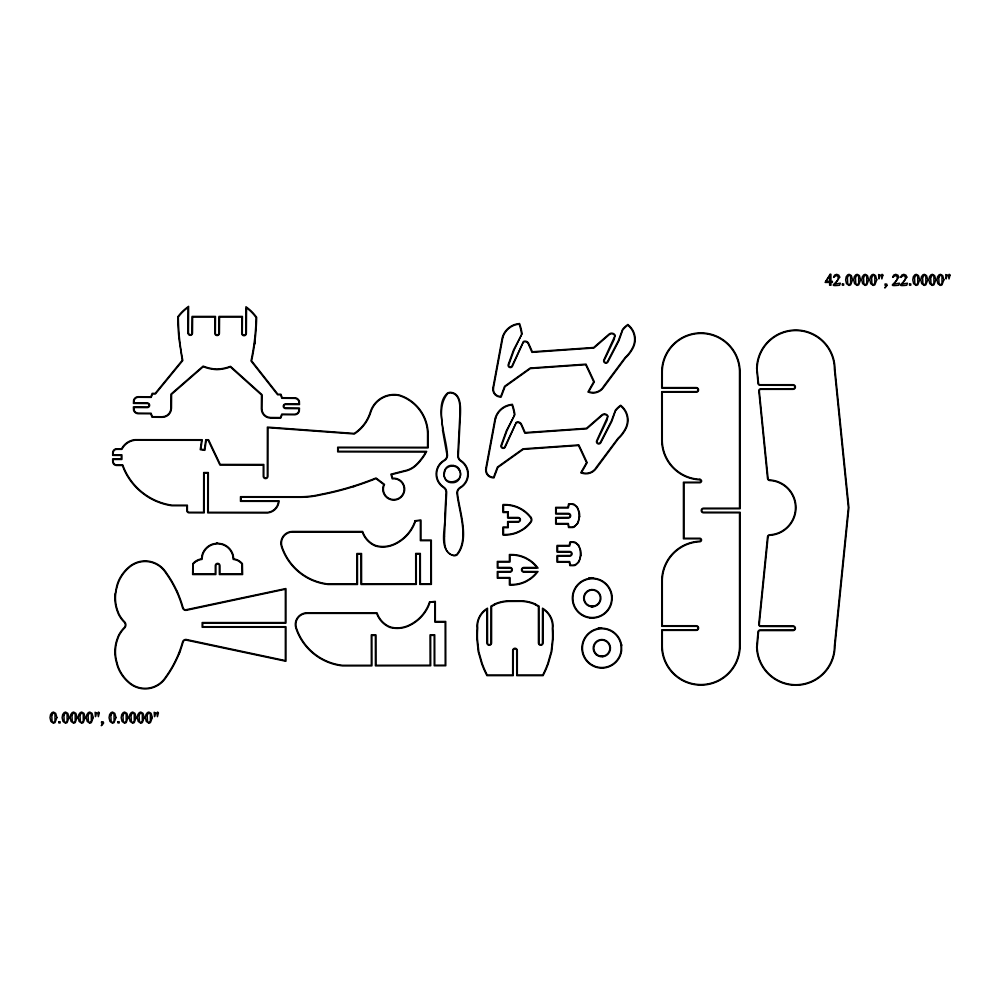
<?xml version="1.0" encoding="UTF-8"?>
<svg xmlns="http://www.w3.org/2000/svg" width="1000" height="1000" viewBox="0 0 1000 1000"><rect width="100%" height="100%" fill="white"/><g stroke="black" fill="none" stroke-linecap="round" stroke-linejoin="round"><path stroke-width="1.5" d="M187.85 333L188.025 307.488A42.912 42.912 0 0 0 178.35 317A229.312 229.312 0 0 0 182.838 360.5L155.45 393.95L152.587 393.938L151.175 397.388L138.65 397.3A4.363 4.363 0 0 0 134.025 400.863L134.012 402.85L147.325 402.938A2.338 2.338 0 0 1 149.637 405.288A2.338 2.338 0 0 1 147.287 407.6L133.988 407.512L133.975 409.5A4.363 4.363 0 0 0 138.537 413.125L151.075 413.212L152.425 416.675L162.213 416.737A8.637 8.637 0 0 0 170.9 408.162L171 394.062L203.137 366.075A40.75 40.75 0 0 0 216.85 369.05A40.75 40.75 0 0 0 230.487 366.312L262.062 394.688L261.962 408.787A8.637 8.637 0 0 0 270.538 417.488L280.338 417.562L281.75 414.113L294.25 414.2A4.363 4.363 0 0 0 298.875 410.637L298.888 408.65L285.587 408.562A2.338 2.338 0 0 1 283.263 406.213A2.338 2.338 0 0 1 285.613 403.888L298.925 403.988L298.938 402A4.363 4.363 0 0 0 294.363 398.375L281.85 398.288L280.5 394.825L277.613 394.8L251 360.975A229.3 229.3 0 0 0 256.075 317.538A42.9 42.9 0 0 0 246.55 307.9L246.375 333.4A2.338 2.338 0 0 1 244.025 335.725A2.338 2.338 0 0 1 241.713 333.375L241.825 317L219.55 317L219.438 333.212A2.338 2.338 0 0 1 217.087 335.538A2.338 2.338 0 0 1 214.775 333.188L214.887 317L192.625 317L192.512 333.025A2.225 2.225 0 0 1 190.325 335.35A2.225 2.225 0 0 1 188.062 333.1M179.662 652.588L177.537 657.537A111 111 0 0 1 166.088 677.4A24.825 24.825 0 0 1 128.2 682.225A38.363 38.363 0 0 1 120.7 673.188A33.237 33.237 0 0 1 116.512 662.887A37.938 37.938 0 0 1 115.188 656.7L115.037 648.238A38.025 38.025 0 0 1 117.487 637.975A23.062 23.062 0 0 1 119.725 633.275A30.488 30.488 0 0 1 123.812 627.987L124.062 627.762A4.025 4.025 0 0 0 125.288 624.913A4.025 4.025 0 0 0 124.062 622.062L123.812 621.838A30.488 30.488 0 0 1 119.725 616.538A23.062 23.062 0 0 1 117.487 611.838A38.025 38.025 0 0 1 114.9 599.462L114.862 596.2M756.637 368.188L758 383.612A2.125 2.125 0 0 0 759.8 385.262L793.525 385.337A1.75 1.75 0 0 1 793.525 388.713L760.562 388.8A2.138 2.138 0 0 0 758.763 390.525L767.513 478.512A2.312 2.312 0 0 0 769.4 480.487L769.638 480.513A27.175 27.175 0 0 1 795.438 507.638A27.175 27.175 0 0 1 769.638 534.788L769.412 534.8A2.312 2.312 0 0 0 767.513 536.775L758.725 624.45A2.138 2.138 0 0 0 760.562 626.475L793.525 626.562A1.75 1.75 0 0 1 793.525 629.938L759.8 630.013A2.125 2.125 0 0 0 758 631.663L756.637 647.087M114.875 597.35L115.025 594.075M444.1 475.588L444.812 470.9M114.975 595.225L116.512 586.938A33.237 33.237 0 0 1 120.7 576.625A38.363 38.363 0 0 1 128.2 567.587A24.825 24.825 0 0 1 166.088 572.425M188.45 333.225L188.612 306.337L186.762 307.7A43.487 43.487 0 0 0 178.575 315.738L177.763 316.812L177.825 320.662A229.887 229.887 0 0 0 178.975 338.925L182.213 360.35L155.175 393.375L152.2 393.35L150.787 396.8L138.088 396.7A4.938 4.938 0 0 0 133.6 400.163L133.425 403.425L147.55 403.537A1.75 1.75 0 0 1 147.525 407L133.4 406.925L133.537 410.188A4.95 4.95 0 0 0 137.975 413.713L150.675 413.787L152.025 417.25L162.225 417.325A9.213 9.213 0 0 0 171.488 408.188L171.588 394.325L203.263 366.737L204.025 367.05A41.363 41.363 0 0 0 216.85 369.637A41.363 41.363 0 0 0 229.6 367.262L230.362 366.987L261.475 394.95L261.375 408.8A9.213 9.213 0 0 0 270.525 418.075L280.725 418.137L282.137 414.7L294.812 414.787A4.95 4.95 0 0 0 299.3 411.325L299.475 408.075L285.363 407.962A1.75 1.75 0 0 1 285.387 404.487L299.5 404.575L299.375 401.312A4.938 4.938 0 0 0 294.938 397.788L282.25 397.7L280.9 394.237L277.9 394.212L251.625 360.825L252.312 357.512A229.838 229.838 0 0 0 254.7 343.075L255.025 340.775M254.6 344.237L254.975 341.938M453.475 465.525C441.662 463.275 440.337 483.125 452.137 482.7C462.762 483.325 463.587 466.312 453.338 465.5M444.162 474.425C444.525 487.537 466.062 481.287 459.125 469.95M178.837 654.525L180.463 650.4M444.712 471.1C446.675 465.35 455.262 464.275 458.65 469.237M196.65 561.163L198.3 560.337A15.2 15.2 0 0 1 202.013 559.4L202.562 555.363A15.588 15.588 0 0 1 232.662 555.363L233.2 559.4A10.512 10.512 0 0 1 233.637 559.462A16.125 16.125 0 0 1 237.25 560.462A10.213 10.213 0 0 1 238.25 560.962L238.9 561.362A15.263 15.263 0 0 1 242 564.062L242.025 573.962L219.95 573.962L219.95 565.688A2.338 2.338 0 0 0 217.613 563.35A2.338 2.338 0 0 0 215.275 565.688L215.275 573.962L193.2 573.962L193.2 564.062M494.45 604.288L491 606.062L490.938 643.388A1.75 1.75 0 0 1 487.562 643.388L487.5 608.162C480.487 612.125 476.1 620.487 477.062 628.663A104.812 104.812 0 0 0 476.887 639.113L478.212 651.65L481.675 663.75A104.8 104.8 0 0 0 485.75 673.337L486.912 675.638L513.237 675.638L513.3 650.113A1.75 1.75 0 0 1 516.675 650.113L516.737 675.638L543.062 675.638L543.888 674.038A102.875 102.875 0 0 0 548.288 663.737L551.763 651.65L553.1 639.113A102.888 102.888 0 0 0 552.863 627.888C553.987 619.7 549 612.038 542.5 608.162L542.438 643.388A1.75 1.75 0 0 1 539.062 643.388L539 606.062L535.538 604.288M494.712 604.812L491.587 606.413L491.587 642.938A2.338 2.338 0 0 1 489.25 645.263A2.338 2.338 0 0 1 486.912 642.938L486.912 609.325C480.775 612.925 476.788 620.65 477.7 627.938A102.3 102.3 0 0 0 477.475 639.087L478.787 651.538L482.225 663.55A104.213 104.213 0 0 0 486.275 673.088L487.262 675.05L512.663 675.05L512.663 650.562A2.338 2.338 0 0 1 514.987 648.238A2.338 2.338 0 0 1 517.325 650.562L517.325 675.05L542.712 675.05L543.713 673.088A104.213 104.213 0 0 0 547.75 663.538L551.188 651.538L552.513 639.087A104.225 104.225 0 0 0 552.337 628.7C553.325 620.962 549.325 612.95 543.088 609.325L543.088 642.938A2.338 2.338 0 0 1 540.75 645.263A2.338 2.338 0 0 1 538.413 642.938L538.413 606.413L535.288 604.812M353.462 486.675L358.075 485.188A299.575 299.575 0 0 0 371.75 480.3L375.95 478.638L383.8 484.588L383.1 486.388A10.975 10.975 0 0 0 391.6 499.925A10.975 10.975 0 0 0 404.613 490.65A10.975 10.975 0 0 0 394.588 478.2L392.675 478.263L391.625 474.613L404.55 471.325A23.1 23.1 0 0 0 417.25 464.338A31.762 31.762 0 0 0 421.037 460.037A41.537 41.537 0 0 0 425.875 452.925L426.7 451.375L338.275 451.287L338.275 447.788L428.125 447.875L428.137 435.763A41.262 41.262 0 0 0 399.425 395.062A24.95 24.95 0 0 0 370.138 412.375A39.487 39.487 0 0 1 355.887 432.238L354.188 433.413L267.375 427.088L267.312 476.512A1.75 1.75 0 0 1 263.837 476.512L263.837 464.462L220.25 464.425L208.55 439.725L205.763 439.712L204.35 449.675L200.888 449.188L202.225 439.712L134.85 439.663A17.163 17.163 0 0 0 122.05 447.863L121.55 448.787L116.188 448.812A4.037 4.037 0 0 0 112.7 452.287L112.662 455.387L121.3 455.4L121.3 458.9L112.662 458.888L112.688 461.987A4.037 4.037 0 0 0 116.175 465.462L122.375 465.5L124.338 470.312A62.25 62.25 0 0 0 141.375 492.3L145.875 495.662A62.287 62.287 0 0 0 171.838 505.737L186.812 505.75L186.825 510.838A2.312 2.312 0 0 0 188.812 512.825L204.213 512.863L204.25 473.125L207.75 473.125L207.712 512.863L267.925 512.925A12.75 12.75 0 0 0 278.825 502.863L279.125 500.8L241.062 500.763L241.062 497.262L300.688 497.325A87.65 87.65 0 0 0 320.625 494.925A299.575 299.575 0 0 0 348.837 488.075L354.588 486.325M217.613 543.225L213.425 543.775A16.175 16.175 0 0 0 201.988 555.212L201.488 558.888A16.988 16.988 0 0 0 198.088 559.8L196 560.875A16.363 16.363 0 0 0 192.825 563.625L192.613 574.55L215.863 574.55L215.925 565.237A1.75 1.75 0 0 1 219.3 565.237L219.363 574.55L242.613 574.55L242.4 563.612A16.363 16.363 0 0 0 239.213 560.887L238.525 560.462A10.788 10.788 0 0 0 237.475 559.938A16.725 16.725 0 0 0 233.713 558.9L233.238 555.212A16.175 16.175 0 0 0 221.8 543.775L216.462 543.075M600.612 656.325L603.413 656.05A8.062 8.062 0 0 0 604.338 640.5L601.975 639.625M592.263 618.1A19.963 19.963 0 0 0 611.538 603.312L612.225 598.15A19.963 19.963 0 0 0 592.263 578.188L589.663 578.362A19.963 19.963 0 0 0 587.1 617.425L590.8 618.162M601.838 628.188L599.225 628.362A19.963 19.963 0 0 0 599.225 667.938L603 668.188M601.838 668.112L604.438 667.938A19.963 19.963 0 0 0 621.625 650.763L621.55 644.425M508.2 600.862L521.8 600.862M589.95 590.013L593.55 590.188M588.625 577.95L592.263 578.188M591.213 606.125L592.25 606.2A8.062 8.062 0 0 0 594.275 590.337L591.275 589.663M589.663 617.938L593.425 618.188M598.2 627.95L604.438 628.362A19.963 19.963 0 0 1 621.625 645.55M600.775 656.137L601.825 656.2M599.637 639.85L601.962 640.075M591.3 577.65L593.587 578.1M593.488 606.587L589.175 605.588A8.062 8.062 0 0 1 592.263 590.087M602.938 656.562L598.75 655.588A8.062 8.062 0 0 1 602.85 640.163L604.163 640.425M589.975 605.988L592.075 607.013M458.525 469.062L459.263 470.188M177.537 592.275L176.163 589.3A111 111 0 0 0 166.088 572.425M177.087 591.213L178.837 595.288A111 111 0 0 1 183.088 607.675L183.212 608.038A2.875 2.875 0 0 0 185.738 609.788L285.912 588.538L285.912 623.125L202.75 623.125L202.75 626.688L285.912 626.688L285.912 661.287L185.738 640.025A2.875 2.875 0 0 0 183.212 641.787L183.088 642.15A110.812 110.812 0 0 1 180.037 651.475M442.725 431.262L446.825 454.175A5.613 5.613 0 0 1 444.625 459.837L441.9 461.712A16.087 16.087 0 0 0 441.337 485.925L443.913 487.887A5.625 5.625 0 0 1 446.075 492.65L444.875 513.812C446.062 527.175 437.175 550.388 453.85 555.825A7.262 7.262 0 0 0 456.925 555.1C470.2 539.8 459.712 512.413 457.6 493.95A5.625 5.625 0 0 1 459.787 488.3L462.525 486.413A16.087 16.087 0 0 0 463.075 462.2L460.513 460.25A5.625 5.625 0 0 1 458.35 455.487L460.462 414.225C460.7 406.413 461.025 393.15 450.562 392.3A7.262 7.262 0 0 0 447.488 393.038C437.05 402.312 442.375 418.938 442.725 431.262L442.575 430.125M114.763 652.5L114.862 653.538M114.775 650.125L114.975 654.587M740.088 373L740.1 508.75L703.112 508.812A1.75 1.75 0 0 0 703.112 512.188L740.1 512.238L740.125 646.9A39.2 39.2 0 0 1 699.975 685.113A39.2 39.2 0 0 1 661.737 645L661.737 629.8L696.7 629.738A1.75 1.75 0 0 0 696.7 626.362L661.737 626.3L661.737 580.325A39.787 39.787 0 0 1 699.812 541.175L700.95 540.013L699.95 538.825L683.425 538.812L683.425 482.188L699.938 482.175L700.938 481.025L699.8 479.862A39.787 39.787 0 0 1 661.725 440.725L661.7 391.662L696.663 391.6A1.75 1.75 0 0 0 696.663 388.225L661.7 388.162L661.737 371.075A39.175 39.175 0 0 1 701.862 332.887A39.175 39.175 0 0 1 740.075 373M701.525 481L701.525 481.037A1.725 1.725 0 0 1 699.788 482.762L684 482.775L684 538.237L699.8 538.237A1.725 1.725 0 0 1 701.525 540A1.725 1.725 0 0 1 699.875 541.763A39.225 39.225 0 0 0 662.312 580.35L662.325 625.725L696.25 625.712A2.338 2.338 0 0 1 698.587 628.05A2.338 2.338 0 0 1 696.25 630.375L662.325 630.388L662.325 644.987A38.625 38.625 0 0 0 699.987 684.538A38.625 38.625 0 0 0 739.538 646.875L739.525 512.825L703.562 512.837A2.338 2.338 0 0 1 701.225 510.5A2.338 2.338 0 0 1 703.562 508.162L739.525 508.162L739.5 373.013A38.6 38.6 0 0 0 701.85 333.475A38.6 38.6 0 0 0 662.312 371.112L662.288 387.587L696.213 387.575A2.338 2.338 0 0 1 698.55 389.913A2.338 2.338 0 0 1 696.213 392.25L662.288 392.25L662.288 440.7A39.225 39.225 0 0 0 699.862 479.275M193.212 564.075A15.062 15.062 0 0 1 196.663 561.188M254.7 343.075A229.887 229.887 0 0 0 256.55 321.213L256.663 317.35L255.863 316.275A43.487 43.487 0 0 0 247.812 308.113L245.975 306.737L245.775 333.625A1.75 1.75 0 0 1 242.3 333.6L242.413 316.413L218.975 316.413L218.837 333.438A1.75 1.75 0 0 1 215.362 333.413L215.475 316.413L192.05 316.413L191.925 333.288A1.65 1.65 0 0 1 188.65 333.325M494.375 604.1A38.413 38.413 0 0 1 508.2 600.812M521.8 600.812A38.413 38.413 0 0 1 535.625 604.1M535.375 604.625A37.825 37.825 0 0 0 521.763 601.388L508.237 601.438A37.825 37.825 0 0 0 494.625 604.625M531 517.35A32.462 32.462 0 0 0 521.675 509.05L519.475 507.863A32.462 32.462 0 0 0 504.913 504.538L502.962 504.538L502.962 512.537L507.612 512.475L507.612 518.038L518.525 518.1A1.75 1.75 0 0 1 518.525 521.475L507.612 521.538L507.612 527.112L502.962 527.038L502.962 535.05L504.938 535.05A32.113 32.113 0 0 0 519.5 531.75L523.825 529.188A32.15 32.15 0 0 0 531.013 522.212A4.037 4.037 0 0 0 531.013 517.362M699.862 479.312A1.725 1.725 0 0 1 701.525 481.075M756.65 368.188A39.162 39.162 0 0 1 796.263 330A39.162 39.162 0 0 1 834.975 369.1L848.913 507.638L834.987 646.175A39.162 39.162 0 0 1 796.263 685.275A39.162 39.162 0 0 1 756.65 647.087M113.25 459.475L113.238 461.463A3.45 3.45 0 0 0 116.7 464.913L122.762 464.925A61.662 61.662 0 0 0 171.9 505.163L187.4 505.163L187.387 510.538A1.725 1.725 0 0 0 189.112 512.263L203.625 512.275L203.675 472.537L208.337 472.537L208.3 512.288L267.875 512.35A12.163 12.163 0 0 0 278.45 501.388L240.475 501.35L240.487 496.675L300.688 496.737A87.1 87.1 0 0 0 320.5 494.363A299 299 0 0 0 376.037 477.975L384.5 484.387A10.4 10.4 0 0 0 390.962 499.162A10.4 10.4 0 0 0 404.113 489.8A10.4 10.4 0 0 0 392.238 478.862L390.887 474.2L404.412 470.75A22.562 22.562 0 0 0 416.85 463.925A31.275 31.275 0 0 0 420.588 459.675A41.013 41.013 0 0 0 425.725 451.962L337.688 451.875L337.688 447.2L427.537 447.3L427.55 435.775A40.675 40.675 0 0 0 399.275 395.625A24.362 24.362 0 0 0 370.7 412.575A40.05 40.05 0 0 1 354.35 434L267.962 427.713L267.913 476.287A2.338 2.338 0 0 1 265.575 478.612A2.338 2.338 0 0 1 263.238 476.275L263.25 465.05L219.887 465L208.175 440.3L206.275 440.3L204.85 450.337L200.238 449.675L201.562 440.3L134.9 440.25A16.575 16.575 0 0 0 121.9 449.375L116.713 449.363A3.45 3.45 0 0 0 113.25 452.812L113.25 454.8L121.888 454.812L121.888 459.475L113.25 459.475M509.4 578.138L509.4 585.05L511.375 585.05A32.113 32.113 0 0 0 525.788 581.825L530.075 579.312A32.138 32.138 0 0 0 535.662 574.388L538.025 571.538L523.387 571.475A1.75 1.75 0 0 1 523.387 568.112L538.062 568.038L535.675 565.2A32.462 32.462 0 0 0 530.062 560.288L525.775 557.775A32.462 32.462 0 0 0 511.362 554.525L509.4 554.525L509.4 561.413L497.312 561.413L497.312 568.025L510.438 568.088A1.75 1.75 0 0 1 510.438 571.462L497.312 571.525L497.312 578.138L509.4 578.138M757.188 369.738L758.538 383.3A1.538 1.538 0 0 0 760.062 384.7L793.075 384.688A2.338 2.338 0 0 1 795.413 387.025A2.338 2.338 0 0 1 793.075 389.35L760.863 389.363A1.55 1.55 0 0 0 759.312 390.85L768.088 478.425A1.725 1.725 0 0 0 769.712 479.938A27.75 27.75 0 0 1 796.012 507.638A27.75 27.75 0 0 1 769.725 535.35A1.725 1.725 0 0 0 768.075 537.075L759.312 624.212A1.55 1.55 0 0 0 760.863 625.913L793.075 625.925A2.338 2.338 0 0 1 795.413 628.25A2.338 2.338 0 0 1 793.075 630.588L760.062 630.575A1.538 1.538 0 0 0 758.538 631.975L757.225 647.025A38.6 38.6 0 0 0 796.263 684.7A38.6 38.6 0 0 0 834.4 646.112L848.325 507.638L834.4 369.162A38.6 38.6 0 0 0 796.263 330.575A38.6 38.6 0 0 0 757.225 368.25L757.188 369.738M444.5 536.163C444.35 543.112 444.675 554.637 453.837 555.25A6.688 6.688 0 0 0 456.662 554.575C469.4 539.225 459.137 512.35 457.025 494.05A6.2 6.2 0 0 1 459.988 487.475A15.5 15.5 0 0 0 460.6 461.025A6.2 6.2 0 0 1 457.762 455.462L459.875 414.2C460.025 406.712 460.625 393.825 450.575 392.887A6.688 6.688 0 0 0 447.75 393.562C434.45 409.513 446.2 435.763 447.4 454.075A6.2 6.2 0 0 1 444.438 460.65A15.5 15.5 0 0 0 443.825 487.113A6.2 6.2 0 0 1 446.65 492.675L444.5 536.163M579.625 516.55L578.112 523.025L574.2 527.125A5.425 5.425 0 0 1 572.137 527.525L568.562 527.525L567.875 524.075L555.675 524.075L555.675 517.463L568.8 517.4A1.75 1.75 0 0 0 568.8 514.025L555.675 513.962L555.675 507.35L567.875 507.35L568.562 503.9L572.137 503.9A5.425 5.425 0 0 1 574.188 504.3L577.35 507.05L579.325 512.263A19.112 19.112 0 0 1 579.625 516.55M51.75 715.15L52.088 721.513L53.425 722.688L55.012 721.025L54.988 714.15L53.475 712.613L51.75 715.15M63.863 715.15L64.2 721.513L65.537 722.688L67.112 721.025L67.1 714.15L65.588 712.613L63.863 715.15M71.938 715.15L72.275 721.513L73.612 722.688L75.188 721.025L75.175 714.15L73.662 712.613L71.938 715.15M80.013 715.15L80.35 721.513L81.688 722.688L83.263 721.025L83.25 714.15L81.737 712.613L80.013 715.15M88.075 715.15L88.425 721.513L89.763 722.688L91.337 721.025L91.325 714.15L89.812 712.613L88.075 715.15M110.812 715.15L111.163 721.513L112.5 722.688L114.075 721.025L114.062 714.15L112.55 712.613L110.812 715.15M122.925 715.15L123.263 721.513L124.612 722.688L126.188 721.025L126.175 714.15L124.65 712.613L122.925 715.15M131 715.15L131.337 721.513L132.675 722.688L134.262 721.025L134.238 714.15L132.725 712.613L131 715.15M139.075 715.15L139.412 721.513L140.75 722.688L142.338 721.025L142.312 714.15L140.8 712.613L139.075 715.15M147.15 715.15L147.487 721.513L148.825 722.688L150.4 721.025L150.387 714.15L148.875 712.613L147.15 715.15M847.375 277.4L847.725 283.762L849.062 284.938L850.638 283.275L850.625 276.4L849.112 274.862L847.375 277.4M855.45 277.4L855.788 283.762L857.138 284.938L858.713 283.275L858.688 276.4L857.175 274.862L855.45 277.4M863.525 277.4L863.863 283.762L865.2 284.938L866.787 283.275L866.762 276.4L865.25 274.862L863.525 277.4M871.6 277.4L871.938 283.762L873.275 284.938L874.85 283.275L874.837 276.4L873.325 274.862L871.6 277.4M914.525 277.4L914.862 283.762L916.2 284.938L917.775 283.275L917.763 276.4L916.25 274.862L914.525 277.4M922.6 277.4L922.938 283.762L924.275 284.938L925.85 283.275L925.837 276.4L924.325 274.862L922.6 277.4M930.662 277.4L931.012 283.762L932.35 284.938L933.925 283.275L933.913 276.4L932.4 274.862L930.662 277.4M938.737 277.4L939.075 283.762L940.425 284.938L942 283.275L941.988 276.4L940.462 274.862L938.737 277.4M99.338 712.913L98.362 716.663L97.75 713.012L98.55 712.062L99.338 712.913M158.412 712.913L157.425 716.663L156.812 713.012L157.613 712.062L158.412 712.913M882.862 275.163L881.875 278.913L881.263 275.262L882.075 274.312L882.862 275.163M950 275.163L949.025 278.913L948.413 275.262L949.212 274.312L950 275.163M580.913 555.5L579.1 561.8L575.538 565.212A5.425 5.425 0 0 1 573.488 565.612L569.913 565.612L569.225 562.15L557.025 562.15L557.025 555.55L570.15 555.487A1.75 1.75 0 0 0 570.15 552.112L557.025 552.05L557.025 545.438L569.225 545.438L569.913 541.987L573.488 541.987A5.425 5.425 0 0 1 575.538 542.388L578.7 545.138L580.675 550.35A19.15 19.15 0 0 1 580.913 555.5M96.45 712.913L95.475 716.663L95.075 712.288L96.45 712.913M155.512 712.913L154.55 716.663L154.15 712.288L155.512 712.913M879.963 275.163L879 278.913L878.6 274.538L879.963 275.163M947.113 275.163L946.137 278.913L945.738 274.538L947.113 275.163M493.013 387.45L492.825 388.587A7.8 7.8 0 0 0 499.562 397L501.138 397.088L505.062 386.662L530.375 368.587L585.688 364.738L593.7 381.812L587.925 391.987L590.025 392.663A12.6 12.6 0 0 0 603.438 387.675L625.638 357.8A31.575 31.575 0 0 0 631.275 351.062A23.15 23.15 0 0 0 632.587 348.888L633.6 346.938A18.637 18.637 0 0 0 629.837 326.262L627.85 324.475L626.975 325.112A23.262 23.262 0 0 0 622.55 329.4L618.387 340.513L607.35 361.85A1.725 1.725 0 0 1 604.312 360.275L614.225 339.425L615.1 335.075A4.037 4.037 0 0 0 609.25 333.925L593.675 347.475L532.362 351.75L528.475 343.038A4.037 4.037 0 0 0 523.5 341.438L512.013 365.9A1.713 1.713 0 0 1 508.7 365.075L514.1 350.075L522.087 333.6A52.862 52.862 0 0 0 520.013 324.837L519.562 323.537L517.2 323.862A19.325 19.325 0 0 0 502.262 337.512L493.013 387.45M485.838 468.25L485.65 469.375A7.8 7.8 0 0 0 492.388 477.8L493.963 477.887L497.887 467.45L523.2 449.387L578.5 445.525L586.525 462.612L580.737 472.788L582.837 473.45A12.6 12.6 0 0 0 596.263 468.475L618.462 438.587A31.575 31.575 0 0 0 624.087 431.85A23.15 23.15 0 0 0 625.413 429.675L626.425 427.725A18.637 18.637 0 0 0 622.663 407.05L620.675 405.262L619.8 405.9A23.262 23.262 0 0 0 615.375 410.188L611.213 421.312L600.175 442.638A1.725 1.725 0 0 1 597.137 441.062L607.05 420.213L607.925 415.875A4.037 4.037 0 0 0 602.075 414.712L586.487 428.263L525.175 432.537L521.3 423.825A4.037 4.037 0 0 0 516.325 422.238L504.825 446.688A1.713 1.713 0 0 1 501.525 445.863L506.925 430.875L514.9 414.387A52.862 52.862 0 0 0 512.825 405.637L512.388 404.325L510.025 404.663A19.325 19.325 0 0 0 495.087 418.3L485.838 468.25M56.913 717.55L55.012 722.6L53.4 723.188L50.862 721.388L50 717.712L50.55 714.562L52.013 712.6L53.487 712.087L55.688 713.337L56.913 717.55M69.025 717.55L67.125 722.6L65.512 723.188L62.975 721.388L62.112 717.712L62.663 714.562L64.125 712.6L65.6 712.087L67.8 713.337L69.025 717.55M77.1 717.55L75.2 722.6L73.587 723.188L71.037 721.388L70.188 717.712L70.738 714.562L72.2 712.6L73.662 712.087L75.875 713.337L77.1 717.55M85.175 717.55L83.263 722.6L81.662 723.188L79.112 721.388L78.263 717.712L78.812 714.562L80.275 712.6L81.737 712.087L83.95 713.337L85.175 717.55M93.25 717.55L91.337 722.6L89.738 723.188L87.188 721.388L86.325 717.712L86.888 714.562L88.35 712.6L89.812 712.087L92.025 713.337L93.25 717.55M115.988 717.55L114.075 722.6L112.475 723.188L109.925 721.388L109.062 717.712L109.625 714.562L111.088 712.6L112.55 712.087L114.763 713.337L115.988 717.55M128.088 717.55L126.188 722.6L124.588 723.188L122.037 721.388L121.175 717.712L121.725 714.562L123.2 712.6L124.663 712.087L126.875 713.337L128.088 717.55M136.163 717.55L134.262 722.6L132.662 723.188L130.113 721.388L129.25 717.712L129.8 714.562L131.275 712.6L132.738 712.087L134.95 713.337L136.163 717.55M144.238 717.55L142.338 722.6L140.725 723.188L138.188 721.388L137.325 717.712L137.875 714.562L139.338 712.6L140.812 712.087L143.012 713.337L144.238 717.55M152.312 717.55L150.412 722.6L148.8 723.188L146.263 721.388L145.4 717.712L145.95 714.562L147.413 712.6L148.887 712.087L151.088 713.337L152.312 717.55M852.55 279.8L850.638 284.85L849.038 285.438L846.488 283.637L845.625 279.962L846.188 276.812L847.65 274.85L849.112 274.337L851.325 275.587L852.55 279.8M860.612 279.8L858.713 284.85L857.113 285.438L854.562 283.637L853.7 279.962L854.25 276.812L855.725 274.85L857.188 274.337L859.4 275.587L860.612 279.8M868.688 279.8L866.787 284.85L865.188 285.438L862.638 283.637L861.775 279.962L862.325 276.812L863.8 274.85L865.263 274.337L867.463 275.587L868.688 279.8M876.762 279.8L874.862 284.85L873.25 285.438L870.713 283.637L869.85 279.962L870.4 276.812L871.862 274.85L873.337 274.337L875.537 275.587L876.762 279.8M919.688 279.8L917.788 284.85L916.175 285.438L913.625 283.637L912.775 279.962L913.325 276.812L914.788 274.85L916.25 274.337L918.462 275.587L919.688 279.8M927.763 279.8L925.85 284.85L924.25 285.438L921.7 283.637L920.85 279.962L921.4 276.812L922.862 274.85L924.325 274.337L926.538 275.587L927.763 279.8M935.837 279.8L933.925 284.85L932.325 285.438L929.775 283.637L928.913 279.962L929.475 276.812L930.938 274.85L932.4 274.337L934.613 275.587L935.837 279.8M943.9 279.8L942 284.85L940.4 285.438L937.85 283.637L936.988 279.962L937.537 276.812L939.013 274.85L940.475 274.337L942.688 275.587L943.9 279.8M502.825 337.65L493.587 387.55A7.212 7.212 0 0 0 500.737 396.488L504.575 386.287L530.175 368.025L586.038 364.125L594.362 381.838L588.775 391.65A12.012 12.012 0 0 0 603.725 386.112L625.2 357.4A31.137 31.137 0 0 0 630.788 350.75A22.613 22.613 0 0 0 632.075 348.612A18.05 18.05 0 0 0 627.812 325.225A22.675 22.675 0 0 0 622.638 330.238L618.925 340.75L607.987 361.912A2.312 2.312 0 0 1 604.875 362.912A2.312 2.312 0 0 1 603.888 359.787L614.862 335.9A3.45 3.45 0 0 0 609.163 334.775L593.9 348.038L531.987 352.362L528.212 343.775A3.462 3.462 0 0 0 523.288 342.2L512.65 365.812A2.3 2.3 0 0 1 509.85 367.512A2.3 2.3 0 0 1 508.175 364.688L513.562 349.837L521.638 334.575A52.275 52.275 0 0 0 519.175 324.175A18.725 18.725 0 0 0 502.825 337.65M495.65 418.45L486.413 468.35A7.212 7.212 0 0 0 493.562 477.275L497.4 467.075L522.987 448.812L578.862 444.913L587.188 462.638L581.6 472.45A12.012 12.012 0 0 0 596.538 466.9L618.025 438.2A31.137 31.137 0 0 0 623.612 431.538A22.613 22.613 0 0 0 624.9 429.412A18.05 18.05 0 0 0 620.638 406.012A22.675 22.675 0 0 0 615.462 411.037L611.75 421.538L600.812 442.713A2.312 2.312 0 0 1 597.688 443.713A2.312 2.312 0 0 1 596.712 440.588L607.675 416.688A3.45 3.45 0 0 0 601.987 415.562L586.725 428.837L524.812 433.15L521.038 424.575A3.462 3.462 0 0 0 516.112 422.987L505.462 446.6A2.3 2.3 0 0 1 502.675 448.312A2.3 2.3 0 0 1 501 445.487L506.388 430.637L514.45 415.363A52.275 52.275 0 0 0 511.987 404.975A18.725 18.725 0 0 0 495.65 418.45M569.038 504.475L568.35 507.938L556.263 507.938L556.263 513.375L568.35 513.375A2.338 2.338 0 0 1 570.688 515.712A2.338 2.338 0 0 1 568.35 518.05L556.263 518.05L556.263 523.488L568.35 523.488L569.038 526.938C574.288 528.438 578.288 523.775 578.763 519.012A18.512 18.512 0 0 0 578.75 512.362C578.275 507.612 574.263 502.987 569.038 504.475M570.388 542.562L569.7 546.025L557.6 546.025L557.6 551.462L569.7 551.462A2.338 2.338 0 0 1 572.038 553.8A2.338 2.338 0 0 1 569.7 556.125L557.6 556.125L557.6 561.575L569.7 561.575L570.388 565.025C575.612 566.512 579.663 561.888 580.112 557.1A18.512 18.512 0 0 0 580.1 550.45C579.625 545.7 575.612 541.075 570.388 542.562M839.688 277.15L834.963 284.062L840.337 283.188L839.587 285.25C826.425 286.588 837.812 283.663 838.337 277.875L837.712 276.2L836.225 275.538L833.587 277.362L834.6 275.113L836.637 274.337L838.812 275.175L839.688 277.15M898.75 277.15L894.025 284.062L899.412 283.188L898.662 285.25C885.5 286.588 896.875 283.663 897.4 277.875L896.787 276.2L895.288 275.538L892.663 277.362L893.675 275.113L895.713 274.337L897.887 275.175L898.75 277.15M906.825 277.15L902.1 284.062L907.475 283.188L906.737 285.25C893.575 286.588 904.95 283.663 905.475 277.875L904.85 276.2L903.363 275.538L900.738 277.362L901.75 275.113L903.787 274.337L905.95 275.175L906.825 277.15M102.987 723.312L101.275 725.688L103.625 723.075L103.225 721.875L101.575 721.7L101.512 722.987L102.987 723.312M886.5 285.562L884.8 287.938L887.15 285.325L886.737 284.125L885.088 283.95L885.025 285.238L886.5 285.562M415.1 520.712L415.062 520.812A38.988 38.988 0 0 1 394.712 543.75A27.2 27.2 0 0 1 377.25 545.925L374.263 544.9A23.15 23.15 0 0 1 363.4 533.375L362.663 531.475L292.512 531.45A11.638 11.638 0 0 0 281.475 546.763A55.575 55.575 0 0 0 328 584.5L357.5 584.487L357.475 554.1L360.962 554.1L361 584.487L416.312 584.412L416.275 554.025L419.762 554.025L419.812 584.412L431.388 584.4L431.337 540.1L420.938 540.1L420.938 520.013L415.1 520.712M415.625 520.962L415.6 521.013A39.55 39.55 0 0 1 394.963 544.275A27.775 27.775 0 0 1 375.513 546.112A23.737 23.737 0 0 1 362.262 532.062L292.538 532.038A11.062 11.062 0 0 0 282.025 546.6A54.975 54.975 0 0 0 328.038 583.925L356.925 583.9L356.887 553.513L361.55 553.513L361.587 583.9L415.725 583.837L415.688 553.438L420.35 553.438L420.387 583.825L430.8 583.812L430.75 540.675L420.35 540.675L420.35 520.588L415.662 520.9M429.5 602.087L429.462 602.175A38.988 38.988 0 0 1 409.113 625.125A27.2 27.2 0 0 1 391.65 627.3L388.675 626.263A23.15 23.15 0 0 1 377.8 614.738L377.062 612.85L306.925 612.825A11.638 11.638 0 0 0 295.875 628.138A55.575 55.575 0 0 0 342.4 665.875L371.912 665.863L371.875 635.462L375.375 635.462L375.412 665.85L430.712 665.788L430.675 635.4L434.175 635.388L434.212 665.775L445.788 665.763L445.737 621.462L435.337 621.462L435.337 601.375L429.55 601.975M430.025 602.325L430.012 602.388A39.55 39.55 0 0 1 409.375 625.638A27.775 27.775 0 0 1 389.913 627.475A23.737 23.737 0 0 1 376.662 613.425L306.938 613.4A11.062 11.062 0 0 0 296.425 627.962A54.975 54.975 0 0 0 342.45 665.288L371.325 665.275L371.287 634.888L375.95 634.875L375.988 665.275L430.125 665.2L430.087 634.812L434.75 634.8L434.787 665.2L445.2 665.188L445.15 622.05L434.75 622.05L434.75 601.962L430.062 602.275M58.888 721.725L58.888 722.962L60.125 722.962L60.125 721.725L58.888 721.725M117.963 721.725L117.963 722.962L119.2 722.962L119.2 721.725L117.963 721.725M842.412 283.975L842.412 285.212L843.65 285.212L843.65 283.975L842.412 283.975M909.55 283.975L909.55 285.212L910.788 285.212L910.788 283.975L909.55 283.975M830.075 274.337L825.113 282.425L829.638 282.425L829.638 285.25L830.938 285.25L830.938 282.425L832.375 282.425L832.375 281.312L830.938 281.312L830.938 274.337L830.075 274.337M829.638 276L825.888 281.312L829.638 281.312L829.638 276M285.338 589.25L186.137 610.363A3.45 3.45 0 0 1 182.537 607.85A110.425 110.425 0 0 0 165.613 572.762A24.262 24.262 0 0 0 128.575 568.038A37.775 37.775 0 0 0 121.188 576.938A32.688 32.688 0 0 0 117.075 587.075A37.475 37.475 0 0 0 118.038 611.638A22.5 22.5 0 0 0 120.225 616.237A29.875 29.875 0 0 0 124.225 621.413A4.612 4.612 0 0 1 125.875 624.913A4.612 4.612 0 0 1 124.225 628.4A29.875 29.875 0 0 0 120.225 633.587A22.5 22.5 0 0 0 118.038 638.175A37.475 37.475 0 0 0 117.075 662.738A32.688 32.688 0 0 0 121.188 672.887A37.775 37.775 0 0 0 128.575 681.787A24.262 24.262 0 0 0 165.613 677.062A110.425 110.425 0 0 0 182.537 641.963A3.45 3.45 0 0 1 186.137 639.45L285.338 660.562L285.338 627.275L202.162 627.275L202.162 622.55L285.338 622.55L285.338 589.25M508.188 511.887L503.537 511.95L503.537 505.112L504.913 505.112A31.9 31.9 0 0 1 530.55 517.712A3.45 3.45 0 0 1 530.55 521.862A31.55 31.55 0 0 1 504.925 534.475L503.537 534.475L503.537 527.625L508.188 527.7L508.188 522.112L518.075 522.112A2.338 2.338 0 0 0 520.4 519.788A2.338 2.338 0 0 0 518.075 517.45L508.188 517.45L508.188 511.887M511.35 555.1L509.988 555.1L509.988 562L497.887 562L497.887 567.438L509.988 567.438A2.338 2.338 0 0 1 512.325 569.775A2.338 2.338 0 0 1 509.988 572.112L497.887 572.112L497.887 577.55L509.988 577.55L509.988 584.462L511.375 584.462A31.55 31.55 0 0 0 536.788 572.125L523.837 572.125A2.338 2.338 0 0 1 521.5 569.788A2.338 2.338 0 0 1 523.837 567.463L536.812 567.463A31.9 31.9 0 0 0 511.35 555.1M592.263 606.788L591.125 606.712A8.637 8.637 0 0 1 585.188 593.188A8.637 8.637 0 0 1 599.925 594.15A8.637 8.637 0 0 1 592.263 606.788M592.15 664.925A19.375 19.375 0 0 0 621.213 648.15A19.375 19.375 0 0 0 592.15 631.375A19.375 19.375 0 0 0 592.15 664.925M596.213 654.712A8.637 8.637 0 0 0 610.325 649.737A8.637 8.637 0 0 0 598.962 640A8.637 8.637 0 0 0 596.213 654.712M582.575 614.925A19.375 19.375 0 0 0 611.638 598.15A19.375 19.375 0 0 0 582.575 581.362A19.375 19.375 0 0 0 582.575 614.925"/></g></svg>
